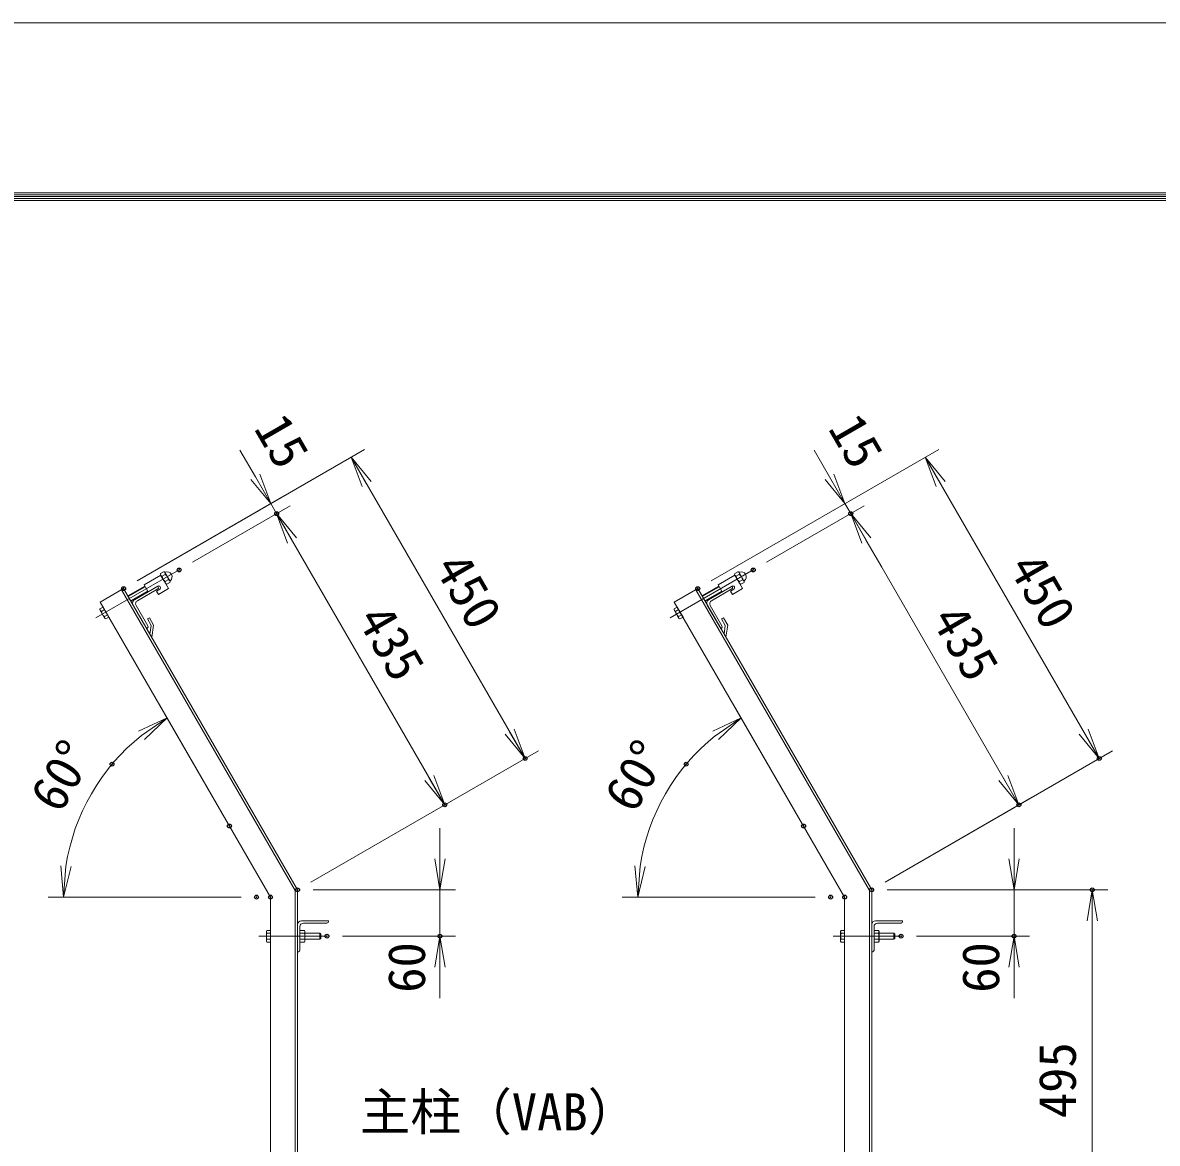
# Model space of a CAD drawing. Units: millimetres at full size. Extents: x -4200 to 4200, y -2970 to 2970.
# Drawn here: x -381 to 1086, y 1520 to 2970 of the extents above; entities that cross this region are included whole.
import ezdxf
from ezdxf.enums import TextEntityAlignment as Align

# ---------------------------------------------------------------- set-up
doc = ezdxf.new("R2010")
doc.units = ezdxf.units.MM
doc.header["$LTSCALE"] = 10
doc.header["$PDMODE"] = 32
doc.header["$PDSIZE"] = 5
doc.linetypes.add('USER1', pattern=[50.8, 31.75, -6.35, 6.35, -6.35])
for name, color, linetype, lineweight in [('0-0_D-STR1', 1, 'Continuous', 18), ('0-1_D-BMK', 2, 'USER1', 13), ('0-2_D-STR-DIM', 7, 'Continuous', 13), ('0-3_D-STR3', 3, 'Continuous', 13), ('0-7_D-STR-TXT', 7, 'Continuous', 13), ('0-8_0', 7, 'Continuous', 18), ('0-C_D-TTL', 7, 'Continuous', 18)]:
    doc.layers.add(name, color=color, linetype=linetype, lineweight=lineweight)
doc.layers.add('0-9_Defpoints', color=7, linetype='Continuous')
doc.styles.add('ＭＳ ゴシック', font='')
doc.styles.get('ＭＳ ゴシック').set_extended_font_data('MS Gothic')

# ---------------------------------------------------------------- blocks, each defined once
blk = doc.blocks.new('_Open')
at = {"layer": '0-8_0'}
blk.add_line((-10, 1.667), (0, 0), dxfattribs=at)
blk.add_lwpolyline([(-10, -1.667), (0, 0), (-10, 0)], dxfattribs=at)

msp = doc.modelspace()

# ---------------------------------------------------------------- linework, layer by layer
at = {"layer": '0-0_D-STR1'}
for p, q in [((-281.07, 2220.37), (-250.76, 2237.87)), ((-253.36, 2236.37), (-28.76, 1847.36)), ((-250.76, 2237.87), (-25.76, 1848.16)), ((-206.37, 2240.99), (-236.68, 2223.49)), ((-206.6, 2237.39), (-233.01, 2222.14)), ((-205.87, 2240.12), (-206.37, 2240.99)), ((461.55, 2220.37), (491.86, 2237.87)), ((489.26, 2236.37), (713.86, 1847.36)), ((491.86, 2237.87), (716.86, 1848.16)), ((536.25, 2240.99), (505.94, 2223.49)), ((536.02, 2237.39), (509.61, 2222.14)), ((536.75, 2240.12), (536.25, 2240.99)), ((-60.76, 1838.78), (-281.07, 2220.37)), ((-238.51, 2216.65), (-221.01, 2186.34)), ((681.86, 1838.78), (461.55, 2220.37)), ((504.11, 2216.65), (521.61, 2186.34)), ((-234.66, 2215.99), (-219.41, 2189.58)), ((507.96, 2215.99), (523.21, 2189.58)), ((-220.14, 2186.84), (-221.01, 2186.34)), ((-220.08, 2198.74), (-217.48, 2200.24)), ((-220.08, 2198.74), (-215.14, 2190.18)), ((-217.48, 2200.24), (-211.98, 2190.71)), ((-215.14, 2190.18), (-216.68, 2178.85)), ((-211.98, 2190.71), (-214.39, 2174.89)), ((522.48, 2186.84), (521.61, 2186.34)), ((522.54, 2198.74), (525.14, 2200.24)), ((522.54, 2198.74), (527.48, 2190.18)), ((525.14, 2200.24), (530.64, 2190.71)), ((527.48, 2190.18), (525.94, 2178.85)), ((530.64, 2190.71), (528.23, 2174.89)), ((-216.68, 2178.85), (-214.39, 2174.89)), ((525.94, 2178.85), (528.23, 2174.89)), ((-60.76, -311.84), (-60.76, 1838.78)), ((-28.76, -311.84), (-28.76, 1847.36)), ((-25.76, -311.84), (-25.76, 1848.16)), ((681.86, -311.84), (681.86, 1838.78)), ((713.86, -311.84), (713.86, 1847.36)), ((716.86, -311.84), (716.86, 1848.16)), ((14.24, 1808.16), (-20.76, 1808.16)), ((12.24, 1805.16), (-18.26, 1805.16)), ((14.24, 1807.16), (14.24, 1808.16)), ((756.86, 1808.16), (721.86, 1808.16)), ((754.86, 1805.16), (724.36, 1805.16)), ((756.86, 1807.16), (756.86, 1808.16)), ((-25.76, 1803.16), (-25.76, 1768.16)), ((-22.76, 1800.66), (-22.76, 1770.16)), ((716.86, 1803.16), (716.86, 1768.16)), ((719.86, 1800.66), (719.86, 1770.16)), ((-24.76, 1768.16), (-25.76, 1768.16)), ((717.86, 1768.16), (716.86, 1768.16))]:
    msp.add_line(p, q, dxfattribs=at)
for centre, radius, start, end in [((-207.6, 2239.12), 2, 300, 30), ((535.02, 2239.12), 2, 300, 30), ((-234.18, 2219.15), 5, 120, 210), ((-230.76, 2218.24), 4.5, 120, 210), ((508.44, 2219.15), 5, 120, 210), ((511.86, 2218.24), 4.5, 120, 210), ((-221.14, 2188.58), 2, 300, 30), ((521.48, 2188.58), 2, 300, 30), ((-20.76, 1803.16), 5, 90, 180), ((-18.26, 1800.66), 4.5, 90, 180), ((12.24, 1807.16), 2, 270, 0), ((721.86, 1803.16), 5, 90, 180), ((724.36, 1800.66), 4.5, 90, 180), ((754.86, 1807.16), 2, 270, 0), ((-24.76, 1770.16), 2, 270, 0), ((717.86, 1770.16), 2, 270, 0)]:
    msp.add_arc(centre, radius, start, end, dxfattribs=at)
at = {"layer": '0-1_D-BMK'}
for p, q in [((-178.97, 2262), (-286.56, 2199.88)), ((563.65, 2262), (456.06, 2199.88)), ((12.24, 1788.16), (-75.76, 1788.16)), ((754.86, 1788.16), (666.86, 1788.16))]:
    msp.add_line(p, q, dxfattribs=at)
at = {"layer": '0-2_D-STR-DIM'}
for p, q in [((-233.44, 2247.87), (60.9, 2417.81)), ((-80.35, 2382.45), (-100.35, 2417.09)), ((43.58, 2407.81), (268.58, 2018.1)), ((509.18, 2247.87), (803.52, 2417.81)), ((662.27, 2382.45), (642.27, 2417.09)), ((786.2, 2407.81), (1011.2, 2018.1)), ((-233.44, 2247.87), (-43.03, 2357.81)), ((509.18, 2247.87), (699.59, 2357.81)), ((-161.65, 2272), (-35.53, 2344.82)), ((-161.65, 2272), (-35.53, 2344.82)), ((-60.35, 2347.81), (-52.85, 2334.82)), ((-52.85, 2334.82), (164.65, 1958.1)), ((580.97, 2272), (707.09, 2344.82)), ((580.97, 2272), (707.09, 2344.82)), ((682.27, 2347.81), (689.77, 2334.82)), ((689.77, 2334.82), (907.27, 1958.1)), ((-32.85, 2300.18), (-12.85, 2265.53)), ((709.77, 2300.18), (729.77, 2265.53)), ((-123.88, 1948.11), (-204.53, 2087.81)), ((618.74, 1948.11), (538.09, 2087.81)), ((-8.44, 1858.16), (285.9, 2028.1)), ((734.18, 1858.16), (1028.52, 2028.1)), ((-8.44, 1858.16), (181.97, 1968.1)), ((734.18, 1858.16), (924.59, 1968.1)), ((158.4, 1888.16), (158.4, 1928.16)), ((901.02, 1888.16), (901.02, 1928.16)), ((-98.88, 1838.78), (-348.31, 1838.78)), ((-5.76, 1848.16), (178.4, 1848.16)), ((158.4, 1848.16), (158.4, 1788.16)), ((643.74, 1838.78), (394.31, 1838.78)), ((736.86, 1848.16), (1022.18, 1848.16)), ((736.86, 1848.16), (921.02, 1848.16)), ((901.02, 1848.16), (901.02, 1788.16)), ((1002.18, 1353.16), (1002.18, 1848.16)), ((32.24, 1788.16), (178.4, 1788.16)), ((774.86, 1788.16), (921.02, 1788.16)), ((158.4, 1748.16), (158.4, 1708.16)), ((901.02, 1748.16), (901.02, 1708.16))]:
    msp.add_line(p, q, dxfattribs=at)
for centre in [(-60.76, 1838.78), (681.86, 1838.78)]:
    msp.add_arc(centre, 267.55, 128.57404, 171.42596, dxfattribs=at)
at = {"layer": '0-3_D-STR3'}
for p, q in [((-202.74, 2255.2), (-224.39, 2242.7)), ((-202.93, 2257.52), (-199.03, 2259.77)), ((-202.86, 2255.41), (-196.69, 2244.71)), ((-202.86, 2255.41), (-196.69, 2244.71)), ((-202.74, 2255.2), (-192.74, 2237.88)), ((-197, 2256.26), (-200.9, 2254.01)), ((-197.23, 2258.66), (-191.06, 2247.96)), ((-197.23, 2258.66), (-191.06, 2247.96)), ((-192.95, 2249.25), (-196.85, 2247)), ((-194.83, 2243.49), (-190.93, 2245.74)), ((539.88, 2255.2), (518.23, 2242.7)), ((539.69, 2257.52), (543.59, 2259.77)), ((539.76, 2255.41), (545.93, 2244.71)), ((539.76, 2255.41), (545.93, 2244.71)), ((539.88, 2255.2), (549.88, 2237.88)), ((545.62, 2256.26), (541.72, 2254.01)), ((545.39, 2258.66), (551.56, 2247.96)), ((545.39, 2258.66), (551.56, 2247.96)), ((549.67, 2249.25), (545.77, 2247)), ((547.79, 2243.49), (551.69, 2245.74)), ((-245.26, 2228.35), (-223.39, 2240.97)), ((-244.89, 2227.7), (-223.02, 2240.32)), ((-241.64, 2222.07), (-219.77, 2234.69)), ((-241.26, 2221.42), (-219.39, 2234.04)), ((-224.39, 2242.7), (-219.14, 2233.61)), ((-206.37, 2240.99), (-219.14, 2233.61)), ((-204.12, 2237.09), (-208.23, 2234.71)), ((-208.23, 2234.71), (-205.73, 2230.38)), ((-192.74, 2237.88), (-205.73, 2230.38)), ((497.36, 2228.35), (519.23, 2240.97)), ((497.74, 2227.7), (519.6, 2240.32)), ((500.99, 2222.07), (522.85, 2234.69)), ((501.36, 2221.42), (523.23, 2234.04)), ((518.23, 2242.7), (523.48, 2233.61)), ((536.25, 2240.99), (523.48, 2233.61)), ((538.5, 2237.09), (534.39, 2234.71)), ((534.39, 2234.71), (536.89, 2230.38)), ((549.88, 2237.88), (536.89, 2230.38)), ((-277.32, 2213.88), (-281.31, 2211.58)), ((-281.31, 2210.19), (-281.31, 2211.58)), ((-281.31, 2210.19), (-275.01, 2199.28)), ((-275.45, 2210.63), (-279.43, 2208.33)), ((-277.32, 2213.88), (-269.82, 2200.88)), ((-271.69, 2204.13), (-275.68, 2201.83)), ((465.3, 2213.88), (461.31, 2211.58)), ((461.31, 2210.19), (461.31, 2211.58)), ((461.31, 2210.19), (467.61, 2199.28)), ((467.17, 2210.63), (463.19, 2208.33)), ((465.3, 2213.88), (472.8, 2200.88)), ((470.93, 2204.13), (466.94, 2201.83)), ((-275.01, 2199.28), (-273.81, 2198.58)), ((-269.82, 2200.88), (-273.81, 2198.58)), ((467.61, 2199.28), (468.82, 2198.58)), ((472.8, 2200.88), (468.82, 2198.58)), ((-66.06, 1794.46), (-65.36, 1795.67)), ((-66.06, 1794.46), (-66.06, 1781.86)), ((-60.76, 1795.67), (-65.36, 1795.67)), ((-60.76, 1791.91), (-65.36, 1791.91)), ((-60.76, 1795.67), (-60.76, 1780.66)), ((-22.76, 1795.67), (-16.98, 1795.67)), ((-22.76, 1780.66), (-22.76, 1795.67)), ((-22.76, 1791.91), (-16.98, 1791.91)), ((-16.98, 1795.67), (-16.26, 1794.41)), ((-16.26, 1781.91), (-16.26, 1794.41)), ((-16.26, 1792.16), (3.04, 1792.16)), ((3.04, 1792.16), (4.24, 1790.96)), ((3.04, 1792.16), (3.04, 1784.16)), ((4.24, 1790.96), (4.24, 1785.36)), ((676.56, 1794.46), (677.26, 1795.67)), ((676.56, 1794.46), (676.56, 1781.86)), ((681.86, 1795.67), (677.26, 1795.67)), ((681.86, 1791.91), (677.26, 1791.91)), ((681.86, 1795.67), (681.86, 1780.66)), ((719.86, 1795.67), (725.64, 1795.67)), ((719.86, 1780.66), (719.86, 1795.67)), ((719.86, 1791.91), (725.64, 1791.91)), ((725.64, 1795.67), (726.36, 1794.41)), ((726.36, 1781.91), (726.36, 1794.41)), ((726.36, 1792.16), (745.66, 1792.16)), ((745.66, 1792.16), (746.86, 1790.96)), ((745.66, 1792.16), (745.66, 1784.16)), ((746.86, 1790.96), (746.86, 1785.36)), ((-66.06, 1781.86), (-65.36, 1780.66)), ((-60.76, 1784.41), (-65.36, 1784.41)), ((-60.76, 1780.66), (-65.36, 1780.66)), ((-22.76, 1784.41), (-16.98, 1784.41)), ((-22.76, 1780.66), (-16.98, 1780.66)), ((-16.98, 1780.66), (-16.26, 1781.91)), ((-16.26, 1784.16), (3.04, 1784.16)), ((3.04, 1784.16), (4.24, 1785.36)), ((676.56, 1781.86), (677.26, 1780.66)), ((681.86, 1784.41), (677.26, 1784.41)), ((681.86, 1780.66), (677.26, 1780.66)), ((719.86, 1784.41), (725.64, 1784.41)), ((719.86, 1780.66), (725.64, 1780.66)), ((725.64, 1780.66), (726.36, 1781.91)), ((726.36, 1784.16), (745.66, 1784.16)), ((745.66, 1784.16), (746.86, 1785.36))]:
    msp.add_line(p, q, dxfattribs=at)
for centre, radius, start, end in [((-200.58, 2256.54), 2.54, 157.21089, 262.78911), ((-192.21, 2254.36), 8.7, 182.26063, 237.73937), ((-199.35, 2257.25), 2.54, 337.21089, 82.78911), ((-197.26, 2259.46), 0.5, 219.83916, 292.83194), ((-194.55, 2253.01), 6.5, 307.16806, 112.83194), ((-194.5, 2246.02), 2.55, 157.42505, 262.57495), ((-201.65, 2248.91), 8.7, 2.26063, 57.73937), ((-193.28, 2246.72), 2.55, 337.42505, 82.57495), ((-190.32, 2247.43), 0.5, 127.16806, 193.42019), ((542.04, 2256.54), 2.54, 157.21089, 262.78911), ((550.41, 2254.36), 8.7, 182.26063, 237.73937), ((543.27, 2257.25), 2.54, 337.21089, 82.78911), ((545.36, 2259.46), 0.5, 219.83916, 292.83194), ((548.07, 2253.01), 6.5, 307.16806, 112.83194), ((548.12, 2246.02), 2.55, 157.42505, 262.57495), ((540.97, 2248.91), 8.7, 2.26063, 57.73937), ((549.34, 2246.72), 2.55, 337.42505, 82.57495), ((552.3, 2247.43), 0.5, 127.16806, 193.42019), ((-205.24, 2239.04), 2.25, 300, 120), ((537.38, 2239.04), 2.25, 300, 120), ((-278, 2211.33), 3.32, 175.61585, 244.38415), ((-267.31, 2211), 12.42, 192.4121, 227.5879), ((-272.37, 2201.58), 3.32, 175.61585, 244.38415), ((464.62, 2211.33), 3.32, 175.61585, 244.38415), ((475.32, 2211), 12.42, 192.4121, 227.5879), ((470.25, 2201.58), 3.32, 175.61585, 244.38415), ((-53.53, 1788.16), 12.42, 162.4121, 197.5879), ((-62.62, 1793.79), 3.32, 145.61585, 214.38415), ((-19.73, 1793.79), 3.32, 325.61586, 34.38414), ((-28.82, 1788.16), 12.42, 342.4121, 17.5879), ((680, 1793.79), 3.32, 145.61585, 214.38415), ((689.1, 1788.16), 12.42, 162.4121, 197.5879), ((722.89, 1793.79), 3.32, 325.61586, 34.38414), ((713.8, 1788.16), 12.42, 342.4121, 17.5879), ((-62.62, 1782.53), 3.32, 145.61585, 214.38415), ((-19.73, 1782.53), 3.32, 325.61585, 34.38416), ((680, 1782.53), 3.32, 145.61585, 214.38415), ((722.89, 1782.53), 3.32, 325.61585, 34.38416)]:
    msp.add_arc(centre, radius, start, end, dxfattribs=at)
at = {"layer": '0-9_Defpoints'}
for p in [(-52.85, 2334.82), (689.77, 2334.82), (-178.97, 2262), (563.65, 2262), (-250.76, 2237.87), (491.86, 2237.87), (-265.71, 2010.76), (268.58, 2018.1), (476.91, 2010.76), (1011.2, 2018.1), (164.65, 1958.1), (907.27, 1958.1), (-113.88, 1930.79), (628.74, 1930.79), (-25.76, 1848.16), (-25.76, 1848.16), (-25.76, 1848.16), (716.86, 1848.16), (716.86, 1848.16), (1002.18, 1848.16), (-78.88, 1838.78), (-60.76, 1838.78), (663.74, 1838.78), (681.86, 1838.78), (12.24, 1788.16), (158.4, 1788.16), (754.86, 1788.16), (901.02, 1788.16)]:
    msp.add_point(p, dxfattribs=at)
at = {"layer": '0-C_D-TTL', "color": 2}
msp.add_lwpolyline([(-4200, 2970), (4200, 2970), (4200, -2970), (-4200, -2970)], close=True, dxfattribs=at)
at = {"layer": '0-C_D-TTL'}
for points in [[(-3930, 2750), (3930, 2750), (3930, -2750), (-3930, -2750)], [(-3927.5, 2747.5), (3927.5, 2747.5), (3927.5, -2747.5), (-3927.5, -2747.5)], [(-3925, 2745), (3925, 2745), (3925, -2745), (-3925, -2745)], [(-3922.5, 2742.5), (3922.5, 2742.5), (3922.5, -2742.5), (-3922.5, -2742.5)], [(-3920, 2740), (3920, 2740), (3920, -2740), (-3920, -2740)]]:
    msp.add_lwpolyline(points, close=True, dxfattribs=at)

# ---------------------------------------------------------------- block references
at = {"layer": '0-2_D-STR-DIM', "xscale": 4, "yscale": 4}
for p, rotation in [((43.58, 2407.81), 120), ((786.2, 2407.81), 120), ((-60.35, 2347.81), 300), ((682.27, 2347.81), 300), ((-52.85, 2334.82), 120), ((-52.85, 2334.82), 120), ((689.77, 2334.82), 120), ((689.77, 2334.82), 120), ((-194.53, 2070.49), 34.28702), ((548.09, 2070.49), 34.28702), ((268.58, 2018.1), 300), ((1011.2, 2018.1), 300), ((164.65, 1958.1), 300), ((907.27, 1958.1), 300), ((-328.31, 1838.78), 265.71298), ((158.4, 1848.16), 270), ((414.31, 1838.78), 265.71298), ((901.02, 1848.16), 270), ((1002.18, 1848.16), 90), ((158.4, 1788.16), 90), ((901.02, 1788.16), 90)]:
    msp.add_blockref('_Open', p, dxfattribs=dict(at, rotation=rotation))

# ---------------------------------------------------------------- texts
at = {"layer": '0-2_D-STR-DIM', "style": 'ＭＳ ゴシック'}
for s, rotation, p in [('15', 300, (-95.55, 2438.1)), ('15', 300, (647.07, 2438.1)), ('450', 300, (137.67, 2258.33)), ('450', 300, (880.29, 2258.33)), ('435', 300, (37.82, 2191.28)), ('435', 300, (780.44, 2191.28)), ('60°', 60, (-320.34, 1937.77)), ('60°', 60, (422.28, 1937.77)), ('60', 90, (153.58, 1715)), ('60', 90, (896.2, 1715)), ('495', 90, (995.43, 1552.8))]:
    msp.add_text(s, height=48.09, rotation=rotation, dxfattribs=at).set_placement(p, align=Align.BOTTOM_LEFT)
at = {"layer": '0-7_D-STR-TXT', "style": 'ＭＳ ゴシック'}
msp.add_text('主柱（VAB）', height=48.09, dxfattribs=at).set_placement((54.58, 1522.47), align=Align.BOTTOM_LEFT)

doc.saveas('drawing.dxf')
